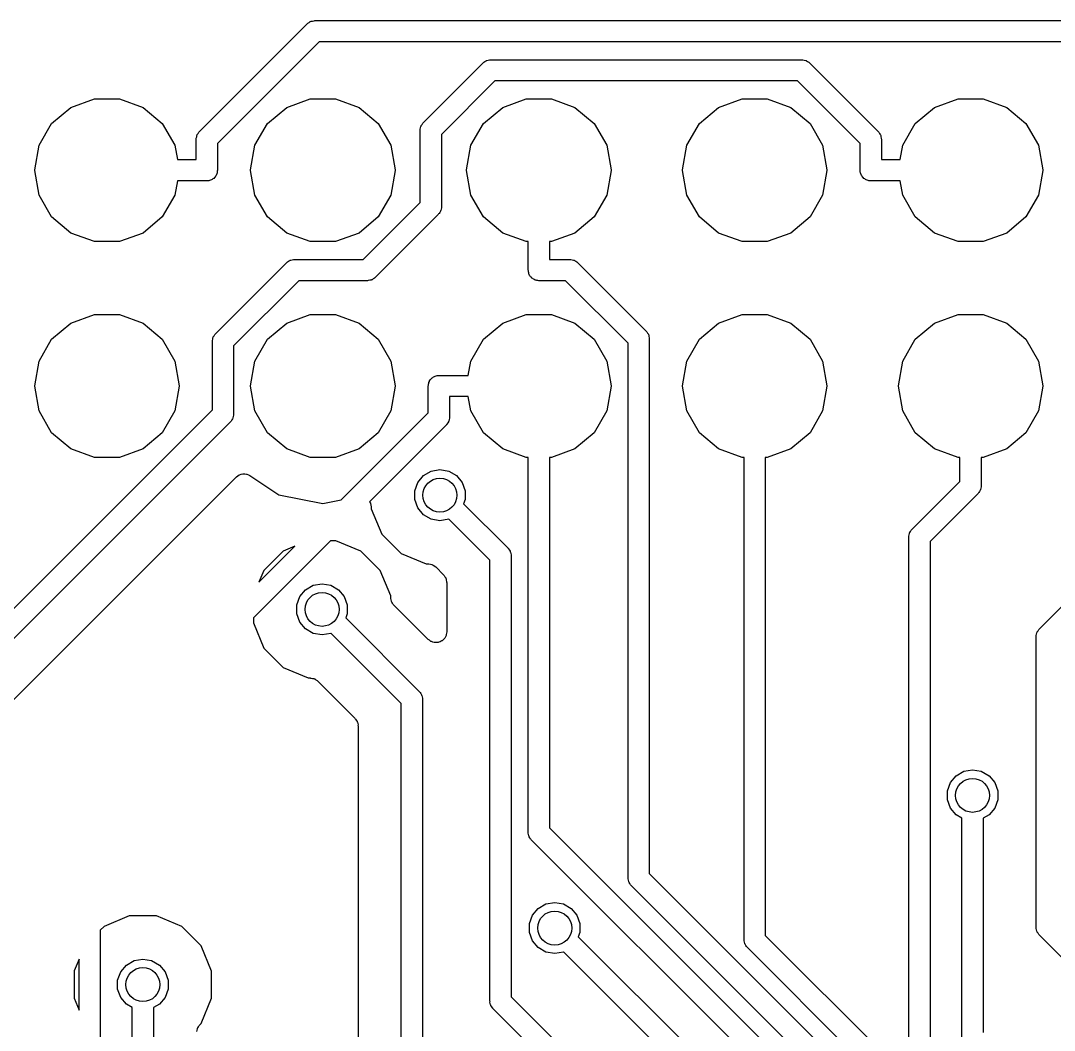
# Model space of a CAD drawing. Extents: x 116.4 to 213.4, y -134.3 to -53.5.
# Drawn here: x 176.62 to 188.78, y -65.85 to -53.97 of the extents above; entities that cross this region are included whole.
import ezdxf

# ---------------------------------------------------------------- set-up
doc = ezdxf.new("R2010")
doc.units = 0
doc.header["$MEASUREMENT"] = 0
doc.layers.add('BLACK', color=7, linetype='CONTINUOUS')

msp = doc.modelspace()

# ---------------------------------------------------------------- linework, layer by layer
at = {"layer": 'Black'}
for p, q in [((179.995, -53.9963), (180.009, -53.9882)), ((180.009, -53.9882), (180.023, -53.9788)), ((180.023, -53.9788), (180.028, -53.9774)), ((180.028, -53.9774), (180.033, -53.9746)), ((180.033, -53.9746), (180.049, -53.9718)), ((180.049, -53.9718), (180.065, -53.9676)), ((180.065, -53.9676), (180.07, -53.9681)), ((180.07, -53.9681), (180.076, -53.9671)), ((180.076, -53.9671), (192.96, -53.9671)), ((178.719, -55.2719), (179.987, -54.0037)), ((179.987, -54.0037), (179.992, -54.0006)), ((179.992, -54.0006), (179.995, -53.9963)), ((180.127, -54.2171), (178.932, -55.4121)), ((192.908, -54.2171), (180.127, -54.2171)), ((181.354, -55.1665), (182.056, -54.4639)), ((182.056, -54.4639), (182.061, -54.4608)), ((182.061, -54.4608), (182.064, -54.4565)), ((182.064, -54.4565), (182.078, -54.4484)), ((182.078, -54.4484), (182.092, -54.439)), ((182.092, -54.439), (182.097, -54.4376)), ((182.097, -54.4376), (182.102, -54.4348)), ((182.102, -54.4348), (182.118, -54.432)), ((182.118, -54.432), (182.134, -54.4278)), ((182.134, -54.4278), (182.139, -54.4283)), ((182.139, -54.4283), (182.145, -54.4273)), ((182.145, -54.4273), (185.809, -54.4273)), ((185.809, -54.4273), (185.814, -54.4283)), ((185.814, -54.4283), (185.82, -54.4278)), ((185.82, -54.4278), (185.835, -54.432)), ((185.835, -54.432), (185.852, -54.4348)), ((185.852, -54.4348), (185.856, -54.4376)), ((185.856, -54.4376), (185.862, -54.439)), ((185.862, -54.439), (185.875, -54.4484)), ((185.875, -54.4484), (185.889, -54.4565)), ((185.889, -54.4565), (185.893, -54.4608)), ((185.893, -54.4608), (185.897, -54.4639)), ((185.897, -54.4639), (186.705, -55.2718)), ((182.196, -54.6773), (181.567, -55.3067)), ((185.757, -54.6773), (182.196, -54.6773)), ((186.492, -55.412), (185.757, -54.6773)), ((177.207, -54.9882), (177.484, -54.8873)), ((177.484, -54.8873), (177.78, -54.8873)), ((177.78, -54.8873), (178.057, -54.9882)), ((179.747, -54.9882), (180.024, -54.8873)), ((180.024, -54.8873), (180.32, -54.8873)), ((180.32, -54.8873), (180.597, -54.9882)), ((182.287, -54.9882), (182.564, -54.8873)), ((182.564, -54.8873), (182.86, -54.8873)), ((182.86, -54.8873), (183.137, -54.9882)), ((184.827, -54.9882), (185.104, -54.8873)), ((185.104, -54.8873), (185.4, -54.8873)), ((185.4, -54.8873), (185.677, -54.9882)), ((187.367, -54.9882), (187.644, -54.8873)), ((187.644, -54.8873), (187.94, -54.8873)), ((187.94, -54.8873), (188.217, -54.9882)), ((176.981, -55.178), (177.207, -54.9882)), ((178.057, -54.9882), (178.283, -55.178)), ((179.521, -55.178), (179.747, -54.9882)), ((180.597, -54.9882), (180.823, -55.178)), ((182.061, -55.178), (182.287, -54.9882)), ((183.137, -54.9882), (183.363, -55.178)), ((184.601, -55.178), (184.827, -54.9882)), ((185.677, -54.9882), (185.903, -55.178)), ((187.141, -55.178), (187.367, -54.9882)), ((188.217, -54.9882), (188.443, -55.178)), ((176.833, -55.4336), (176.981, -55.178)), ((178.283, -55.178), (178.431, -55.4336)), ((179.373, -55.4336), (179.521, -55.178)), ((180.823, -55.178), (180.971, -55.4336)), ((181.325, -55.2121), (181.327, -55.2074)), ((181.327, -55.2074), (181.329, -55.2021)), ((181.329, -55.2021), (181.338, -55.1887)), ((181.338, -55.1887), (181.346, -55.1746)), ((181.346, -55.1746), (181.35, -55.171)), ((181.35, -55.171), (181.354, -55.1665)), ((181.913, -55.4336), (182.061, -55.178)), ((183.363, -55.178), (183.511, -55.4336)), ((184.453, -55.4336), (184.601, -55.178)), ((185.903, -55.178), (186.051, -55.4336)), ((186.993, -55.4336), (187.141, -55.178)), ((188.443, -55.178), (188.591, -55.4336)), ((178.687, -55.3336), (178.69, -55.3175)), ((178.69, -55.3175), (178.693, -55.3128)), ((178.693, -55.3128), (178.694, -55.3075)), ((178.694, -55.3075), (178.703, -55.2941)), ((178.703, -55.2941), (178.712, -55.28)), ((178.712, -55.28), (178.716, -55.2764)), ((178.716, -55.2764), (178.719, -55.2719)), ((181.317, -55.244), (181.322, -55.2282)), ((181.318, -55.2495), (181.317, -55.244)), ((181.317, -55.2549), (181.318, -55.2495)), ((181.317, -56.1068), (181.317, -55.2549)), ((181.322, -55.2282), (181.325, -55.2121)), ((181.567, -55.3067), (181.567, -56.1586)), ((186.705, -55.2718), (186.708, -55.2763)), ((186.708, -55.2763), (186.712, -55.2799)), ((186.712, -55.2799), (186.721, -55.294)), ((186.721, -55.294), (186.73, -55.3074)), ((186.73, -55.3074), (186.731, -55.3127)), ((186.731, -55.3127), (186.734, -55.3174)), ((186.734, -55.3174), (186.737, -55.3335)), ((176.782, -55.7244), (176.833, -55.4336)), ((178.431, -55.4336), (178.461, -55.6026)), ((178.682, -55.3603), (178.683, -55.3549)), ((178.682, -55.6026), (178.682, -55.3603)), ((178.683, -55.3494), (178.687, -55.3336)), ((178.683, -55.3549), (178.683, -55.3494)), ((178.932, -55.4121), (178.932, -55.7276)), ((179.322, -55.7244), (179.373, -55.4336)), ((180.971, -55.4336), (181.022, -55.7244)), ((181.862, -55.7244), (181.913, -55.4336)), ((183.511, -55.4336), (183.562, -55.7244)), ((184.402, -55.7244), (184.453, -55.4336)), ((186.051, -55.4336), (186.102, -55.7244)), ((186.492, -55.7276), (186.492, -55.412)), ((186.737, -55.3335), (186.741, -55.3493)), ((186.741, -55.3493), (186.741, -55.3548)), ((186.741, -55.3548), (186.742, -55.3602)), ((186.742, -55.3602), (186.742, -55.6026)), ((186.963, -55.6026), (186.993, -55.4336)), ((188.591, -55.4336), (188.642, -55.7244)), ((178.461, -55.6026), (178.682, -55.6026)), ((186.742, -55.6026), (186.963, -55.6026)), ((176.782, -55.7308), (176.782, -55.7244)), ((176.833, -56.0216), (176.782, -55.7308)), ((178.895, -55.815), (178.888, -55.8234)), ((178.903, -55.8079), (178.895, -55.815)), ((178.909, -55.7985), (178.903, -55.8079)), ((178.916, -55.7901), (178.909, -55.7985)), ((178.919, -55.7798), (178.916, -55.7901)), ((178.925, -55.7704), (178.919, -55.7798)), ((178.927, -55.7596), (178.925, -55.7704)), ((178.93, -55.7493), (178.927, -55.7596)), ((178.932, -55.7276), (178.93, -55.7384)), ((178.93, -55.7384), (178.93, -55.7493)), ((179.322, -55.7308), (179.322, -55.7244)), ((179.373, -56.0216), (179.322, -55.7308)), ((181.022, -55.7308), (180.971, -56.0216)), ((181.022, -55.7244), (181.022, -55.7308)), ((181.862, -55.7308), (181.862, -55.7244)), ((181.913, -56.0216), (181.862, -55.7308)), ((183.562, -55.7308), (183.511, -56.0216)), ((183.562, -55.7244), (183.562, -55.7308)), ((184.402, -55.7308), (184.402, -55.7244)), ((184.453, -56.0216), (184.402, -55.7308)), ((186.102, -55.7308), (186.051, -56.0216)), ((186.102, -55.7244), (186.102, -55.7308)), ((186.494, -55.7384), (186.492, -55.7276)), ((186.494, -55.7493), (186.494, -55.7384)), ((186.497, -55.7596), (186.494, -55.7493)), ((186.499, -55.7704), (186.497, -55.7596)), ((186.505, -55.7798), (186.499, -55.7704)), ((186.508, -55.7901), (186.505, -55.7798)), ((186.515, -55.7985), (186.508, -55.7901)), ((186.521, -55.8079), (186.515, -55.7985)), ((186.529, -55.815), (186.521, -55.8079)), ((186.536, -55.8234), (186.529, -55.815)), ((188.642, -55.7308), (188.591, -56.0216)), ((188.642, -55.7244), (188.642, -55.7308)), ((178.461, -55.8526), (178.431, -56.0216)), ((178.807, -55.8526), (178.461, -55.8526)), ((178.818, -55.8507), (178.807, -55.8526)), ((178.829, -55.8507), (178.818, -55.8507)), ((178.839, -55.847), (178.829, -55.8507)), ((178.85, -55.8451), (178.839, -55.847)), ((178.86, -55.8396), (178.85, -55.8451)), ((178.87, -55.8359), (178.86, -55.8396)), ((178.878, -55.8288), (178.87, -55.8359)), ((178.888, -55.8234), (178.878, -55.8288)), ((186.546, -55.8288), (186.536, -55.8234)), ((186.554, -55.8359), (186.546, -55.8288)), ((186.564, -55.8396), (186.554, -55.8359)), ((186.574, -55.8451), (186.564, -55.8396)), ((186.585, -55.847), (186.574, -55.8451)), ((186.595, -55.8507), (186.585, -55.847)), ((186.606, -55.8507), (186.595, -55.8507)), ((186.617, -55.8526), (186.606, -55.8507)), ((186.963, -55.8526), (186.617, -55.8526)), ((186.993, -56.0216), (186.963, -55.8526)), ((176.981, -56.2772), (176.833, -56.0216)), ((178.431, -56.0216), (178.283, -56.2772)), ((179.521, -56.2772), (179.373, -56.0216)), ((180.971, -56.0216), (180.823, -56.2772)), ((182.061, -56.2772), (181.913, -56.0216)), ((183.511, -56.0216), (183.363, -56.2772)), ((184.601, -56.2772), (184.453, -56.0216)), ((186.051, -56.0216), (185.903, -56.2772)), ((187.141, -56.2772), (186.993, -56.0216)), ((188.591, -56.0216), (188.443, -56.2772)), ((180.646, -56.778), (181.317, -56.1068)), ((181.567, -56.1695), (181.562, -56.1853)), ((181.567, -56.1586), (181.566, -56.164)), ((181.566, -56.164), (181.567, -56.1695)), ((177.207, -56.467), (176.981, -56.2772)), ((178.283, -56.2772), (178.057, -56.467)), ((179.747, -56.467), (179.521, -56.2772)), ((180.823, -56.2772), (180.597, -56.467)), ((181.53, -56.247), (180.786, -56.9914)), ((181.534, -56.2425), (181.53, -56.247)), ((181.538, -56.2389), (181.534, -56.2425)), ((181.546, -56.2248), (181.538, -56.2389)), ((181.555, -56.2114), (181.546, -56.2248)), ((181.557, -56.2061), (181.555, -56.2114)), ((181.559, -56.2014), (181.557, -56.2061)), ((181.562, -56.1853), (181.559, -56.2014)), ((182.287, -56.467), (182.061, -56.2772)), ((183.363, -56.2772), (183.137, -56.467)), ((184.827, -56.467), (184.601, -56.2772)), ((185.903, -56.2772), (185.677, -56.467)), ((187.367, -56.467), (187.141, -56.2772)), ((188.443, -56.2772), (188.217, -56.467)), ((177.484, -56.5679), (177.207, -56.467)), ((178.057, -56.467), (177.78, -56.5679)), ((180.024, -56.5679), (179.747, -56.467)), ((180.597, -56.467), (180.32, -56.5679)), ((182.564, -56.5679), (182.287, -56.467)), ((183.137, -56.467), (182.86, -56.5679)), ((185.104, -56.5679), (184.827, -56.467)), ((185.677, -56.467), (185.4, -56.5679)), ((187.644, -56.5679), (187.367, -56.467)), ((188.217, -56.467), (187.94, -56.5679)), ((177.78, -56.5679), (177.484, -56.5679)), ((180.32, -56.5679), (180.024, -56.5679)), ((182.587, -56.5679), (182.564, -56.5679)), ((182.587, -56.9029), (182.587, -56.5679)), ((182.86, -56.5679), (182.837, -56.5679)), ((182.837, -56.5679), (182.837, -56.7779)), ((185.4, -56.5679), (185.104, -56.5679)), ((187.94, -56.5679), (187.644, -56.5679)), ((179.783, -56.7897), (179.788, -56.7883)), ((179.788, -56.7883), (179.793, -56.7855)), ((179.793, -56.7855), (179.809, -56.7827)), ((179.809, -56.7827), (179.825, -56.7785)), ((179.825, -56.7785), (179.83, -56.779)), ((179.83, -56.779), (179.836, -56.778)), ((179.836, -56.778), (180.646, -56.778)), ((182.837, -56.7779), (183.079, -56.7779)), ((183.079, -56.7779), (183.085, -56.7789)), ((183.085, -56.7789), (183.09, -56.7784)), ((183.09, -56.7784), (183.106, -56.7826)), ((183.106, -56.7826), (183.122, -56.7854)), ((183.122, -56.7854), (183.127, -56.7882)), ((183.127, -56.7882), (183.132, -56.7896)), ((178.908, -57.6536), (179.747, -56.8146)), ((179.747, -56.8146), (179.752, -56.8115)), ((179.752, -56.8115), (179.755, -56.8072)), ((179.755, -56.8072), (179.769, -56.7991)), ((179.769, -56.7991), (179.783, -56.7897)), ((182.589, -56.9137), (182.587, -56.9029)), ((183.132, -56.7896), (183.146, -56.799)), ((183.146, -56.799), (183.16, -56.8071)), ((183.16, -56.8071), (183.163, -56.8114)), ((183.163, -56.8114), (183.168, -56.8145)), ((183.168, -56.8145), (183.976, -57.6224)), ((179.887, -57.028), (179.122, -57.7938)), ((180.698, -57.028), (179.887, -57.028)), ((180.703, -57.027), (180.698, -57.028)), ((180.708, -57.0275), (180.703, -57.027)), ((180.724, -57.0233), (180.708, -57.0275)), ((180.74, -57.0205), (180.724, -57.0233)), ((180.745, -57.0177), (180.74, -57.0205)), ((180.75, -57.0163), (180.745, -57.0177)), ((180.764, -57.0069), (180.75, -57.0163)), ((180.778, -56.9988), (180.764, -57.0069)), ((180.781, -56.9945), (180.778, -56.9988)), ((180.786, -56.9914), (180.781, -56.9945)), ((182.589, -56.9246), (182.589, -56.9137)), ((182.593, -56.9349), (182.589, -56.9246)), ((182.595, -56.9457), (182.593, -56.9349)), ((182.6, -56.9551), (182.595, -56.9457)), ((182.604, -56.9654), (182.6, -56.9551)), ((182.611, -56.9738), (182.604, -56.9654)), ((182.616, -56.9832), (182.611, -56.9738)), ((182.625, -56.9903), (182.616, -56.9832)), ((182.632, -56.9987), (182.625, -56.9903)), ((182.641, -57.0041), (182.632, -56.9987)), ((182.649, -57.0112), (182.641, -57.0041)), ((182.66, -57.0149), (182.649, -57.0112)), ((182.669, -57.0204), (182.66, -57.0149)), ((182.68, -57.0223), (182.669, -57.0204)), ((182.69, -57.026), (182.68, -57.0223)), ((182.701, -57.026), (182.69, -57.026)), ((182.712, -57.0279), (182.701, -57.026)), ((183.028, -57.0279), (182.712, -57.0279)), ((183.762, -57.7626), (183.028, -57.0279)), ((177.207, -57.5282), (177.484, -57.4273)), ((177.484, -57.4273), (177.78, -57.4273)), ((177.78, -57.4273), (178.057, -57.5282)), ((179.747, -57.5282), (180.024, -57.4273)), ((180.024, -57.4273), (180.32, -57.4273)), ((180.32, -57.4273), (180.597, -57.5282)), ((182.287, -57.5282), (182.564, -57.4273)), ((182.564, -57.4273), (182.86, -57.4273)), ((182.86, -57.4273), (183.137, -57.5282)), ((184.827, -57.5282), (185.104, -57.4273)), ((185.104, -57.4273), (185.4, -57.4273)), ((185.4, -57.4273), (185.677, -57.5282)), ((187.367, -57.5282), (187.644, -57.4273)), ((187.644, -57.4273), (187.94, -57.4273)), ((187.94, -57.4273), (188.217, -57.5282)), ((176.981, -57.718), (177.207, -57.5282)), ((178.057, -57.5282), (178.283, -57.718)), ((179.521, -57.718), (179.747, -57.5282)), ((180.597, -57.5282), (180.823, -57.718)), ((182.061, -57.718), (182.287, -57.5282)), ((183.137, -57.5282), (183.363, -57.718)), ((183.976, -57.6224), (183.979, -57.6269)), ((183.979, -57.6269), (183.983, -57.6305)), ((183.983, -57.6305), (183.991, -57.6446)), ((184.601, -57.718), (184.827, -57.5282)), ((185.677, -57.5282), (185.903, -57.718)), ((187.141, -57.718), (187.367, -57.5282)), ((188.217, -57.5282), (188.443, -57.718)), ((176.833, -57.9736), (176.981, -57.718)), ((178.283, -57.718), (178.431, -57.9736)), ((178.872, -57.7311), (178.876, -57.7153)), ((178.873, -57.7366), (178.872, -57.7311)), ((178.872, -57.742), (178.873, -57.7366)), ((178.872, -58.548), (178.872, -57.742)), ((178.876, -57.7153), (178.879, -57.6992)), ((178.879, -57.6992), (178.882, -57.6945)), ((178.882, -57.6945), (178.883, -57.6892)), ((178.883, -57.6892), (178.893, -57.6758)), ((178.893, -57.6758), (178.901, -57.6617)), ((178.901, -57.6617), (178.905, -57.6581)), ((178.905, -57.6581), (178.908, -57.6536)), ((179.373, -57.9736), (179.521, -57.718)), ((180.823, -57.718), (180.971, -57.9736)), ((181.913, -57.9736), (182.061, -57.718)), ((183.363, -57.718), (183.511, -57.9736)), ((183.991, -57.6446), (184.001, -57.658)), ((184.001, -57.658), (184.002, -57.6633)), ((184.002, -57.6633), (184.005, -57.668)), ((184.005, -57.668), (184.008, -57.6841)), ((184.008, -57.6841), (184.012, -57.6999)), ((184.012, -57.6999), (184.011, -57.7054)), ((184.011, -57.7054), (184.012, -57.7108)), ((184.012, -57.7108), (184.012, -64.0066)), ((184.453, -57.9736), (184.601, -57.718)), ((185.903, -57.718), (186.051, -57.9736)), ((186.993, -57.9736), (187.141, -57.718)), ((188.443, -57.718), (188.591, -57.9736)), ((179.122, -57.7938), (179.122, -58.5998)), ((183.762, -64.0584), (183.762, -57.7626)), ((176.782, -58.2644), (176.833, -57.9736)), ((178.431, -57.9736), (178.482, -58.2644)), ((179.322, -58.2644), (179.373, -57.9736)), ((180.971, -57.9736), (181.022, -58.2644)), ((181.883, -58.1426), (181.913, -57.9736)), ((183.511, -57.9736), (183.562, -58.2644)), ((184.402, -58.2644), (184.453, -57.9736)), ((186.051, -57.9736), (186.102, -58.2644)), ((186.942, -58.2644), (186.993, -57.9736)), ((188.591, -57.9736), (188.642, -58.2644)), ((181.414, -58.2459), (181.417, -58.2356)), ((181.414, -58.2568), (181.414, -58.2459)), ((181.417, -58.2356), (181.419, -58.2248)), ((181.419, -58.2248), (181.425, -58.2154)), ((181.425, -58.2154), (181.428, -58.2051)), ((181.428, -58.2051), (181.435, -58.1967)), ((181.435, -58.1967), (181.441, -58.1873)), ((181.441, -58.1873), (181.449, -58.1802)), ((181.449, -58.1802), (181.456, -58.1718)), ((181.456, -58.1718), (181.466, -58.1664)), ((181.466, -58.1664), (181.474, -58.1593)), ((181.474, -58.1593), (181.484, -58.1556)), ((181.484, -58.1556), (181.494, -58.1501)), ((181.494, -58.1501), (181.505, -58.1482)), ((181.505, -58.1482), (181.515, -58.1445)), ((181.515, -58.1445), (181.526, -58.1445)), ((181.526, -58.1445), (181.537, -58.1426)), ((181.537, -58.1426), (181.883, -58.1426)), ((176.782, -58.2708), (176.782, -58.2644)), ((176.833, -58.5616), (176.782, -58.2708)), ((178.482, -58.2708), (178.431, -58.5616)), ((178.482, -58.2644), (178.482, -58.2708)), ((179.322, -58.2708), (179.322, -58.2644)), ((179.373, -58.5616), (179.322, -58.2708)), ((181.022, -58.2708), (180.971, -58.5616)), ((181.022, -58.2644), (181.022, -58.2708)), ((181.412, -58.2676), (181.414, -58.2568)), ((181.412, -58.5851), (181.412, -58.2676)), ((183.562, -58.2708), (183.511, -58.5616)), ((183.562, -58.2644), (183.562, -58.2708)), ((184.402, -58.2708), (184.402, -58.2644)), ((184.453, -58.5616), (184.402, -58.2708)), ((186.102, -58.2708), (186.051, -58.5616)), ((186.102, -58.2644), (186.102, -58.2708)), ((186.942, -58.2708), (186.942, -58.2644)), ((186.993, -58.5616), (186.942, -58.2708)), ((188.642, -58.2708), (188.591, -58.5616)), ((188.642, -58.2644), (188.642, -58.2708)), ((181.883, -58.3926), (181.662, -58.3926)), ((181.662, -58.3926), (181.662, -58.6369)), ((181.913, -58.5616), (181.883, -58.3926)), ((174.781, -62.6386), (178.872, -58.548)), ((176.981, -58.8172), (176.833, -58.5616)), ((178.431, -58.5616), (178.283, -58.8172)), ((179.121, -58.6107), (179.117, -58.6265)), ((179.122, -58.5998), (179.121, -58.6052)), ((179.121, -58.6052), (179.121, -58.6107)), ((179.521, -58.8172), (179.373, -58.5616)), ((180.387, -59.6093), (181.412, -58.5851)), ((180.971, -58.5616), (180.823, -58.8172)), ((182.061, -58.8172), (181.913, -58.5616)), ((183.511, -58.5616), (183.363, -58.8172)), ((184.601, -58.8172), (184.453, -58.5616)), ((186.051, -58.5616), (185.903, -58.8172)), ((187.141, -58.8172), (186.993, -58.5616)), ((188.591, -58.5616), (188.443, -58.8172)), ((179.085, -58.6882), (174.994, -62.7788)), ((179.088, -58.6837), (179.085, -58.6882)), ((179.092, -58.6801), (179.088, -58.6837)), ((179.101, -58.666), (179.092, -58.6801)), ((179.11, -58.6526), (179.101, -58.666)), ((179.111, -58.6473), (179.11, -58.6526)), ((179.114, -58.6426), (179.111, -58.6473)), ((179.117, -58.6265), (179.114, -58.6426)), ((181.625, -58.7253), (180.721, -59.6292)), ((181.628, -58.7208), (181.625, -58.7253)), ((181.632, -58.7172), (181.628, -58.7208)), ((181.641, -58.7031), (181.632, -58.7172)), ((181.65, -58.6897), (181.641, -58.7031)), ((181.651, -58.6844), (181.65, -58.6897)), ((181.654, -58.6797), (181.651, -58.6844)), ((181.657, -58.6636), (181.654, -58.6797)), ((181.661, -58.6478), (181.657, -58.6636)), ((181.662, -58.6369), (181.661, -58.6423)), ((181.661, -58.6423), (181.661, -58.6478)), ((177.207, -59.007), (176.981, -58.8172)), ((178.283, -58.8172), (178.057, -59.007)), ((179.747, -59.007), (179.521, -58.8172)), ((180.823, -58.8172), (180.597, -59.007)), ((182.287, -59.007), (182.061, -58.8172)), ((183.363, -58.8172), (183.137, -59.007)), ((184.827, -59.007), (184.601, -58.8172)), ((185.903, -58.8172), (185.677, -59.007)), ((187.367, -59.007), (187.141, -58.8172)), ((188.443, -58.8172), (188.217, -59.007)), ((177.484, -59.1079), (177.207, -59.007)), ((178.057, -59.007), (177.78, -59.1079)), ((180.024, -59.1079), (179.747, -59.007)), ((180.597, -59.007), (180.32, -59.1079)), ((182.564, -59.1079), (182.287, -59.007)), ((183.137, -59.007), (182.86, -59.1079)), ((185.104, -59.1079), (184.827, -59.007)), ((185.677, -59.007), (185.4, -59.1079)), ((187.644, -59.1079), (187.367, -59.007)), ((188.217, -59.007), (187.94, -59.1079)), ((177.78, -59.1079), (177.484, -59.1079)), ((180.32, -59.1079), (180.024, -59.1079)), ((182.587, -59.1079), (182.564, -59.1079)), ((182.587, -59.4429), (182.587, -59.1079)), ((182.86, -59.1079), (182.837, -59.1079)), ((182.837, -59.1079), (182.837, -59.4429)), ((185.127, -59.1079), (185.104, -59.1079)), ((185.127, -64.7862), (185.127, -59.1079)), ((185.4, -59.1079), (185.377, -59.1079)), ((185.377, -59.1079), (185.377, -64.7344)), ((187.667, -59.1079), (187.644, -59.1079)), ((187.667, -59.3911), (187.667, -59.1079)), ((187.94, -59.1079), (187.917, -59.1079)), ((187.917, -59.1079), (187.917, -59.4429)), ((176.32, -62.1714), (179.154, -59.3381)), ((179.154, -59.3381), (179.17, -59.3262)), ((179.17, -59.3262), (179.187, -59.314)), ((179.187, -59.314), (179.189, -59.3136)), ((179.189, -59.3136), (179.19, -59.3128)), ((179.19, -59.3128), (179.21, -59.3074)), ((179.21, -59.3074), (179.23, -59.3016)), ((179.23, -59.3016), (179.231, -59.3017)), ((179.231, -59.3017), (179.232, -59.3013)), ((179.232, -59.3013), (179.253, -59.3031)), ((179.253, -59.3031), (179.274, -59.3045)), ((179.274, -59.3045), (179.275, -59.3051)), ((179.275, -59.3051), (179.276, -59.3052)), ((179.276, -59.3052), (179.295, -59.3139)), ((179.295, -59.3139), (179.314, -59.3223)), ((179.314, -59.3223), (179.653, -59.549)), ((181.288, -59.4024), (181.356, -59.3223)), ((181.356, -59.3223), (181.446, -59.27)), ((181.446, -59.27), (181.549, -59.2519)), ((181.549, -59.2519), (181.652, -59.27)), ((181.652, -59.27), (181.743, -59.3223)), ((181.743, -59.3223), (181.81, -59.4024)), ((181.253, -59.5007), (181.288, -59.4024)), ((181.81, -59.4024), (181.846, -59.5007)), ((182.587, -63.52), (182.587, -59.4429)), ((182.837, -59.4429), (182.837, -63.4682)), ((187.102, -59.9565), (187.667, -59.3911)), ((187.917, -59.4538), (187.912, -59.4696)), ((187.917, -59.4429), (187.916, -59.4483)), ((187.916, -59.4483), (187.917, -59.4538)), ((179.653, -59.549), (180.172, -59.6522)), ((181.253, -59.6053), (181.253, -59.5007)), ((181.846, -59.5007), (181.846, -59.6053)), ((187.88, -59.5313), (187.315, -60.0967)), ((187.884, -59.5268), (187.88, -59.5313)), ((187.888, -59.5232), (187.884, -59.5268)), ((187.896, -59.5091), (187.888, -59.5232)), ((187.905, -59.4957), (187.896, -59.5091)), ((187.907, -59.4904), (187.905, -59.4957)), ((187.909, -59.4857), (187.907, -59.4904)), ((187.912, -59.4696), (187.909, -59.4857)), ((180.172, -59.6522), (180.387, -59.6093)), ((180.721, -59.6292), (180.722, -59.6301)), ((180.722, -59.6301), (180.732, -59.6477)), ((180.732, -59.6477), (180.733, -59.6492)), ((180.733, -59.6492), (180.733, -59.6504)), ((180.733, -59.6504), (180.737, -59.6707)), ((180.737, -59.6707), (180.741, -59.691)), ((180.741, -59.691), (180.741, -59.6924)), ((180.741, -59.6924), (180.741, -59.6939)), ((180.741, -59.6939), (180.741, -59.713)), ((181.288, -59.7036), (181.253, -59.6053)), ((181.356, -59.7837), (181.288, -59.7036)), ((181.846, -59.6053), (181.828, -59.6548)), ((181.828, -59.6548), (182.35, -60.1771)), ((180.741, -59.713), (180.864, -60.0101)), ((181.446, -59.836), (181.356, -59.7837)), ((181.549, -59.8541), (181.446, -59.836)), ((181.652, -59.836), (181.549, -59.8541)), ((181.654, -59.8348), (181.652, -59.836)), ((182.137, -60.3173), (181.654, -59.8348)), ((180.864, -60.0101), (181.091, -60.2376)), ((187.065, -60.034), (187.07, -60.0182)), ((187.066, -60.0395), (187.065, -60.034)), ((187.065, -60.0449), (187.066, -60.0395)), ((187.065, -66.0873), (187.065, -60.0449)), ((187.07, -60.0182), (187.073, -60.0021)), ((187.073, -60.0021), (187.075, -59.9974)), ((187.075, -59.9974), (187.077, -59.9921)), ((187.077, -59.9921), (187.086, -59.9787)), ((187.086, -59.9787), (187.094, -59.9646)), ((187.094, -59.9646), (187.098, -59.961)), ((187.098, -59.961), (187.102, -59.9565)), ((180.262, -60.0888), (179.354, -60.9967)), ((179.42, -60.5773), (179.842, -60.1544)), ((179.842, -60.1544), (179.705, -60.2113)), ((180.323, -60.0888), (180.262, -60.0888)), ((180.62, -60.2121), (180.323, -60.0888)), ((182.35, -60.1771), (182.353, -60.1816)), ((182.353, -60.1816), (182.357, -60.1852)), ((182.357, -60.1852), (182.366, -60.1993)), ((187.315, -60.0967), (187.315, -66.0355)), ((179.705, -60.2113), (179.477, -60.4384)), ((180.847, -60.4396), (180.62, -60.2121)), ((181.091, -60.2376), (181.388, -60.3609)), ((182.366, -60.1993), (182.375, -60.2127)), ((182.375, -60.2127), (182.376, -60.218)), ((182.376, -60.218), (182.379, -60.2227)), ((182.379, -60.2227), (182.382, -60.2388)), ((182.382, -60.2388), (182.386, -60.2546)), ((182.386, -60.2546), (182.386, -60.2601)), ((182.386, -60.2601), (182.387, -60.2655)), ((182.387, -60.2655), (182.387, -65.4562)), ((181.388, -60.3609), (181.409, -60.3609)), ((181.409, -60.3609), (181.415, -60.3618)), ((181.415, -60.3618), (181.42, -60.3614)), ((181.42, -60.3614), (181.436, -60.3657)), ((181.436, -60.3657), (181.453, -60.3686)), ((181.453, -60.3686), (181.458, -60.3713)), ((181.458, -60.3713), (181.463, -60.3728)), ((181.463, -60.3728), (181.477, -60.3823)), ((181.477, -60.3823), (181.491, -60.3907)), ((181.491, -60.3907), (181.495, -60.3949)), ((181.495, -60.3949), (181.499, -60.3981)), ((181.499, -60.3981), (181.592, -60.4905)), ((182.137, -65.508), (182.137, -60.3173)), ((179.477, -60.4384), (179.42, -60.5773)), ((180.97, -60.7367), (180.847, -60.4396)), ((181.592, -60.4905), (181.595, -60.4951)), ((181.595, -60.4951), (181.599, -60.4987)), ((181.599, -60.4987), (181.607, -60.513)), ((181.607, -60.513), (181.617, -60.5266)), ((181.617, -60.5266), (181.618, -60.532)), ((181.618, -60.532), (181.621, -60.5369)), ((181.621, -60.5369), (181.624, -60.5532)), ((181.624, -60.5532), (181.628, -60.5692)), ((179.901, -60.7461), (179.968, -60.666)), ((179.968, -60.666), (180.059, -60.6137)), ((180.059, -60.6137), (180.162, -60.5956)), ((180.162, -60.5956), (180.265, -60.6137)), ((180.265, -60.6137), (180.355, -60.666)), ((180.355, -60.666), (180.423, -60.7461)), ((181.628, -60.5692), (181.628, -60.5748)), ((181.628, -60.5748), (181.629, -60.5803)), ((181.629, -60.5803), (181.629, -61.1618)), ((179.865, -60.8444), (179.901, -60.7461)), ((180.423, -60.7461), (180.458, -60.8444)), ((180.97, -60.7569), (180.97, -60.7367)), ((180.971, -60.7625), (180.97, -60.7569)), ((180.97, -60.7681), (180.971, -60.7625)), ((180.975, -60.7841), (180.97, -60.7681)), ((180.978, -60.8004), (180.975, -60.7841)), ((180.98, -60.8052), (180.978, -60.8004)), ((188.601, -61.1259), (188.936, -60.7908)), ((179.865, -60.949), (179.865, -60.8444)), ((180.458, -60.8444), (180.458, -60.949)), ((180.982, -60.8107), (180.98, -60.8052)), ((180.991, -60.8242), (180.982, -60.8107)), ((181, -60.8386), (180.991, -60.8242)), ((181.004, -60.8422), (181, -60.8386)), ((181.007, -60.8468), (181.004, -60.8422)), ((181.412, -61.2516), (181.007, -60.8468)), ((179.354, -60.9967), (179.354, -61.0567)), ((179.901, -61.0473), (179.865, -60.949)), ((180.458, -60.949), (180.44, -60.9985)), ((180.44, -60.9985), (181.308, -61.8659)), ((179.354, -61.0567), (179.476, -61.3538)), ((179.968, -61.1274), (179.901, -61.0473)), ((180.059, -61.1797), (179.968, -61.1274)), ((181.629, -61.1618), (181.626, -61.1781)), ((188.571, -61.1715), (188.574, -61.1668)), ((188.574, -61.1668), (188.576, -61.1615)), ((188.576, -61.1615), (188.585, -61.1481)), ((188.585, -61.1481), (188.593, -61.134)), ((188.593, -61.134), (188.597, -61.1304)), ((188.597, -61.1304), (188.601, -61.1259)), ((180.162, -61.1978), (180.059, -61.1797)), ((180.265, -61.1797), (180.162, -61.1978)), ((180.267, -61.1785), (180.265, -61.1797)), ((181.094, -62.0061), (180.267, -61.1785)), ((181.425, -61.2611), (181.412, -61.2516)), ((181.438, -61.2718), (181.425, -61.2611)), ((181.443, -61.2737), (181.438, -61.2718)), ((181.448, -61.2769), (181.443, -61.2737)), ((181.464, -61.2812), (181.448, -61.2769)), ((181.48, -61.2869), (181.464, -61.2812)), ((181.485, -61.2869), (181.48, -61.2869)), ((181.491, -61.2883), (181.485, -61.2869)), ((181.507, -61.2869), (181.491, -61.2883)), ((181.524, -61.2869), (181.507, -61.2869)), ((181.529, -61.285), (181.524, -61.2869)), ((181.535, -61.2845), (181.529, -61.285)), ((181.55, -61.2775), (181.535, -61.2845)), ((181.565, -61.2718), (181.55, -61.2775)), ((181.569, -61.2682), (181.565, -61.2718)), ((181.575, -61.2658), (181.569, -61.2682)), ((181.586, -61.2541), (181.575, -61.2658)), ((181.599, -61.2434), (181.586, -61.2541)), ((181.602, -61.2386), (181.599, -61.2434)), ((181.606, -61.2346), (181.602, -61.2386)), ((181.613, -61.2196), (181.606, -61.2346)), ((181.621, -61.2052), (181.613, -61.2196)), ((181.622, -61.1997), (181.621, -61.2052)), ((181.624, -61.1947), (181.622, -61.1997)), ((181.626, -61.1781), (181.624, -61.1947)), ((188.564, -61.2034), (188.569, -61.1876)), ((188.565, -61.2089), (188.564, -61.2034)), ((188.564, -61.2143), (188.565, -61.2089)), ((188.564, -64.6437), (188.564, -61.2143)), ((188.569, -61.1876), (188.571, -61.1715)), ((179.476, -61.3538), (179.704, -61.5813)), ((179.704, -61.5813), (180, -61.7046)), ((180, -61.7046), (180.022, -61.7046)), ((180.022, -61.7046), (180.027, -61.7055)), ((180.027, -61.7055), (180.033, -61.7051)), ((180.033, -61.7051), (180.049, -61.7094)), ((180.049, -61.7094), (180.065, -61.7123)), ((180.065, -61.7123), (180.07, -61.715)), ((180.07, -61.715), (180.076, -61.7165)), ((180.076, -61.7165), (180.089, -61.726)), ((180.089, -61.726), (180.104, -61.7344)), ((180.104, -61.7344), (180.107, -61.7386)), ((180.107, -61.7386), (180.112, -61.7418)), ((180.112, -61.7418), (180.549, -62.1793)), ((181.308, -61.8659), (181.311, -61.8704)), ((181.311, -61.8704), (181.315, -61.874)), ((181.315, -61.874), (181.323, -61.8881)), ((181.323, -61.8881), (181.333, -61.9015)), ((181.094, -72.3118), (181.094, -62.0061)), ((181.333, -61.9015), (181.334, -61.9068)), ((181.334, -61.9068), (181.337, -61.9115)), ((181.337, -61.9115), (181.34, -61.9276)), ((181.34, -61.9276), (181.344, -61.9434)), ((181.344, -61.9434), (181.343, -61.9489)), ((181.343, -61.9489), (181.344, -61.9543)), ((181.344, -61.9543), (181.344, -72.3636)), ((180.549, -62.1793), (180.552, -62.1839)), ((180.552, -62.1839), (180.557, -62.1875)), ((180.557, -62.1875), (180.565, -62.2018)), ((180.565, -62.2018), (180.575, -62.2154)), ((180.575, -62.2154), (180.576, -62.2208)), ((180.576, -62.2208), (180.579, -62.2257)), ((180.579, -62.2257), (180.582, -62.242)), ((180.582, -62.242), (180.586, -62.258)), ((180.586, -62.258), (180.585, -62.2636)), ((180.585, -62.2636), (180.586, -62.2691)), ((180.586, -62.2691), (180.586, -67.8456)), ((187.554, -62.9356), (187.622, -62.8555)), ((187.622, -62.8555), (187.712, -62.8032)), ((187.712, -62.8032), (187.815, -62.7851)), ((187.815, -62.7851), (187.918, -62.8032)), ((187.918, -62.8032), (188.009, -62.8555)), ((188.009, -62.8555), (188.076, -62.9356)), ((187.519, -63.0339), (187.554, -62.9356)), ((188.076, -62.9356), (188.112, -63.0339)), ((187.519, -63.1385), (187.519, -63.0339)), ((188.112, -63.0339), (188.112, -63.1385)), ((187.554, -63.2368), (187.519, -63.1385)), ((188.112, -63.1385), (188.076, -63.2368)), ((187.622, -63.3169), (187.554, -63.2368)), ((187.69, -63.3565), (187.622, -63.3169)), ((188.009, -63.3169), (187.94, -63.3565)), ((188.076, -63.2368), (188.009, -63.3169)), ((182.837, -63.4682), (186.9, -67.5312)), ((187.69, -65.9305), (187.69, -63.3565)), ((187.94, -63.3565), (187.94, -65.8787)), ((182.588, -63.5254), (182.587, -63.52)), ((182.587, -63.5309), (182.588, -63.5254)), ((182.592, -63.5467), (182.587, -63.5309)), ((182.595, -63.5628), (182.592, -63.5467)), ((182.597, -63.5675), (182.595, -63.5628)), ((182.599, -63.5728), (182.597, -63.5675)), ((182.608, -63.5862), (182.599, -63.5728)), ((182.616, -63.6003), (182.608, -63.5862)), ((182.62, -63.6039), (182.616, -63.6003)), ((182.624, -63.6084), (182.62, -63.6039)), ((186.687, -67.6714), (182.624, -63.6084)), ((183.763, -64.0638), (183.762, -64.0584)), ((183.763, -64.0693), (183.763, -64.0638)), ((183.767, -64.0851), (183.763, -64.0693)), ((183.77, -64.1012), (183.767, -64.0851)), ((184.012, -64.0066), (187.35, -67.3446)), ((183.773, -64.1059), (183.77, -64.1012)), ((183.774, -64.1112), (183.773, -64.1059)), ((183.783, -64.1246), (183.774, -64.1112)), ((183.792, -64.1387), (183.783, -64.1246)), ((183.796, -64.1423), (183.792, -64.1387)), ((183.799, -64.1468), (183.796, -64.1423)), ((187.137, -67.4848), (183.799, -64.1468)), ((182.638, -64.4973), (182.705, -64.4172)), ((182.705, -64.4172), (182.796, -64.3649)), ((182.796, -64.3649), (182.899, -64.3468)), ((182.899, -64.3468), (183.002, -64.3649)), ((183.002, -64.3649), (183.092, -64.4172)), ((183.092, -64.4172), (183.159, -64.4973)), ((177.894, -64.506), (177.597, -64.6287)), ((178.215, -64.5062), (177.894, -64.506)), ((178.512, -64.6295), (178.215, -64.5062)), ((182.602, -64.5956), (182.638, -64.4973)), ((183.159, -64.4973), (183.195, -64.5956)), ((177.597, -64.6287), (177.553, -64.672)), ((177.553, -64.672), (177.553, -70.9203)), ((178.739, -64.857), (178.512, -64.6295)), ((182.602, -64.7002), (182.602, -64.5956)), ((183.195, -64.5956), (183.195, -64.7002)), ((188.565, -64.6491), (188.564, -64.6437)), ((188.564, -64.6546), (188.565, -64.6491)), ((188.569, -64.6704), (188.564, -64.6546)), ((188.571, -64.6865), (188.569, -64.6704)), ((188.574, -64.6912), (188.571, -64.6865)), ((188.576, -64.6965), (188.574, -64.6912)), ((182.638, -64.7985), (182.602, -64.7002)), ((182.705, -64.8786), (182.638, -64.7985)), ((183.195, -64.7002), (183.177, -64.7497)), ((183.177, -64.7497), (186.423, -67.996)), ((185.128, -64.7916), (185.127, -64.7862)), ((185.127, -64.7971), (185.128, -64.7916)), ((185.132, -64.8129), (185.127, -64.7971)), ((185.135, -64.829), (185.132, -64.8129)), ((185.377, -64.7344), (187.801, -67.158)), ((188.585, -64.7099), (188.576, -64.6965)), ((188.593, -64.724), (188.585, -64.7099)), ((188.597, -64.7276), (188.593, -64.724)), ((188.601, -64.7321), (188.597, -64.7276)), ((189.359, -65.4906), (188.601, -64.7321)), ((178.862, -65.1541), (178.739, -64.857)), ((182.796, -64.9309), (182.705, -64.8786)), ((182.899, -64.949), (182.796, -64.9309)), ((183.002, -64.9309), (182.899, -64.949)), ((183.004, -64.9297), (183.002, -64.9309)), ((186.21, -68.1362), (183.004, -64.9297)), ((185.137, -64.8337), (185.135, -64.829)), ((185.139, -64.839), (185.137, -64.8337)), ((185.148, -64.8524), (185.139, -64.839)), ((185.156, -64.8665), (185.148, -64.8524)), ((185.16, -64.8701), (185.156, -64.8665)), ((185.164, -64.8746), (185.16, -64.8701)), ((187.587, -67.2982), (185.164, -64.8746)), ((177.303, -65.0145), (177.246, -65.1527)), ((177.303, -65.6136), (177.303, -65.0145)), ((177.86, -65.0834), (177.951, -65.0311)), ((177.951, -65.0311), (178.054, -65.013)), ((178.054, -65.013), (178.157, -65.0311)), ((178.157, -65.0311), (178.248, -65.0834)), ((177.246, -65.1527), (177.246, -65.4741)), ((177.757, -65.2618), (177.793, -65.1635)), ((177.793, -65.1635), (177.86, -65.0834)), ((178.248, -65.0834), (178.315, -65.1635)), ((178.315, -65.1635), (178.351, -65.2618)), ((178.862, -65.4755), (178.862, -65.1541)), ((177.757, -65.3664), (177.757, -65.2618)), ((178.351, -65.2618), (178.351, -65.3664)), ((177.793, -65.4647), (177.757, -65.3664)), ((178.351, -65.3664), (178.315, -65.4647)), ((177.246, -65.4741), (177.303, -65.6136)), ((177.86, -65.5448), (177.793, -65.4647)), ((177.929, -65.5844), (177.86, -65.5448)), ((178.248, -65.5448), (178.179, -65.5844)), ((178.315, -65.4647), (178.248, -65.5448)), ((178.739, -65.7724), (178.862, -65.4755)), ((182.138, -65.5134), (182.137, -65.508)), ((182.137, -65.5189), (182.138, -65.5134)), ((182.141, -65.5347), (182.137, -65.5189)), ((182.144, -65.5508), (182.141, -65.5347)), ((182.387, -65.4562), (185.118, -68.1873)), ((177.929, -68.493), (177.929, -65.5844)), ((178.179, -65.5844), (178.179, -68.493)), ((182.147, -65.5555), (182.144, -65.5508)), ((182.148, -65.5608), (182.147, -65.5555)), ((182.158, -65.5742), (182.148, -65.5608)), ((182.166, -65.5883), (182.158, -65.5742)), ((182.17, -65.5919), (182.166, -65.5883)), ((182.173, -65.5964), (182.17, -65.5919)), ((184.904, -68.3275), (182.173, -65.5964)), ((178.721, -65.7913), (178.724, -65.7867)), ((178.724, -65.7867), (178.739, -65.7724)), ((178.687, -65.8654), (178.692, -65.8494)), ((178.692, -65.8494), (178.695, -65.8331)), ((178.695, -65.8331), (178.697, -65.8282)), ((178.697, -65.8282), (178.699, -65.8228)), ((178.699, -65.8228), (178.708, -65.8093)), ((178.708, -65.8093), (178.717, -65.7949)), ((178.717, -65.7949), (178.721, -65.7913))]:
    msp.add_line(p, q, dxfattribs=at)
for centre in [(181.549, -59.553), (180.162, -60.8967), (187.815, -63.0862), (182.899, -64.6479), (178.054, -65.3141)]:
    msp.add_circle(centre, 0.2, dxfattribs=at)

doc.saveas('drawing.dxf')
